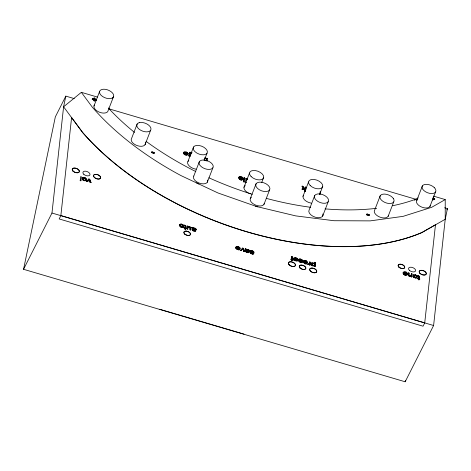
<?xml version="1.0" encoding="UTF-8"?>
<svg xmlns="http://www.w3.org/2000/svg" width="471" height="471" viewBox="0 0 471 471"><rect width="100%" height="100%" fill="white"/><g stroke="black" fill="none" stroke-linecap="round" stroke-linejoin="round"><path stroke-width="0.71" d="M433.349 196.077L445.23 199.58L445.225 219.262L433.603 325.514L405.178 381.781L23.55 269.3L55.331 116.89L65.822 96.119L74.288 98.616M86.493 179.369C87.188 181.294 82.596 181.388 82.225 178.939C82.119 176.331 86.552 177.532 86.434 179.51M183.602 225.432C184.031 227.84 183.831 224.455 182.342 224.461C181.553 223.336 179.186 225.05 179.816 224.573M417.171 276.283C417.288 278.131 417.312 275.229 416.17 275.194C415.175 274.499 413.185 274.487 413.049 275.511C411.813 276.895 417.023 279.644 417.241 276.942M86.228 180.434C85.31 181.347 82.001 179.987 82.231 178.591M183.608 226.987C183.961 228.046 178.603 227.611 179.681 224.832M183.349 227.334L180.676 226.91L179.557 225.285M311.025 263.901L311.025 264.243L311.478 263.001L312.408 262.741L314.004 263.212L314.557 263.86L314.769 262.27L315.517 262.488L315.028 266.562L314.345 266.362L314.445 265.797L312.479 265.703L311.09 264.567L312.42 265.85L314.392 265.944M183.69 152.828C183.26 155.336 188.376 156.119 187.935 153.699C188.182 151.668 182.813 151.315 184.632 152.533L186.263 152.463L186.999 153.034L187.122 153.84L183.69 152.828L187.122 153.84M183.749 152.686C183.366 154.782 186.816 155.454 187.67 154.747M235.871 247.546C247.781 250.342 228.517 245.197 238.65 249.918C240.222 250.13 240.069 248.217 240.116 248.747M235.93 247.399C235.565 249.424 238.685 249.995 239.639 249.665M238.656 177.655C242.936 185.203 244.796 173.669 238.797 177.284L241.17 177.432L242.082 178.662L238.656 177.655L242.082 178.662M238.715 177.508C238.332 179.61 241.782 180.281 242.63 179.575M293.91 258.597L293.998 259.533L295.187 260.587L297.395 260.863L298.096 259.609L297.972 260.398L297.007 261.093L295.134 260.728L293.945 259.674L293.91 258.597L297.336 259.603L294.54 258.938M303.23 261.499C307.551 269.018 309.512 257.661 303.371 261.134L305.797 261.134L306.539 261.705L306.656 262.512L303.23 261.499L306.656 262.512M303.289 261.358C302.924 263.383 306.044 263.954 306.998 263.625M403.147 272.662C406.343 280.422 410.217 269.253 403.235 272.438L405.661 272.438L406.402 273.009L406.52 273.816L403.094 272.803L406.573 273.669M23.55 269.3L51.975 213.033L63.597 106.787L65.822 96.119M60.847 215.647L71.604 117.514L82.66 132.486A226.333 126.24 21.2 0 0 421.945 232.48L435.481 224.761L424.724 322.894L423.058 326.197L59.181 218.95L60.877 215.577L424.724 322.894M80.2 180.587L80.676 176.584L81.424 176.802L80.941 180.805L80.2 180.587L80.941 180.805M92.222 99.263L93.894 99.593L92.222 99.263L92.345 98.486L93.959 98.963L92.345 98.486M93.729 100.7L94.842 100.871L93.729 100.7L93.894 99.593M93.906 99.104L94.065 98.003L95.124 98.315L94.959 99.416L96.637 99.752L94.959 99.416M94.789 101.012L94.948 99.905L96.567 100.382L96.637 99.752M151.78 152.704L151.915 151.85L154.329 152.563L154.194 153.416L151.78 152.704L151.915 151.85M188.677 155.877L189.413 155.936L188.677 155.877L188.983 153.416M189.354 156.084L189.454 155.536L190.049 156.084M191.544 153.764C189.177 154.2 189.53 152.062 191.615 152.94M189.878 152.987L189.689 153.705M184.137 228.111L184.962 228.194L184.137 228.111L184.238 227.611L185.003 227.834L184.238 227.611M185.156 226.08L184.414 225.627L184.508 225.109C187.181 224.779 185.709 230.454 185.739 228.052M185.698 228.411L186.328 228.594L185.698 228.411L185.562 229.318L184.826 229.1L184.962 228.194M184.944 227.982L185.203 225.803L184.414 225.627M185.562 229.318L185.645 228.553M185.686 228.194L185.874 225.897L184.508 225.109M186.275 228.741L186.369 228.235M187.417 226.056L187.111 228.829L187.852 229.047L187.058 228.971L187.417 226.056L188.082 226.251L187.982 226.781L189.595 226.734L191.043 227.611L189.648 226.586L188.041 226.639M187.982 226.781L188.082 226.251M187.794 229.189L188.023 227.475M190.025 229.848L190.196 227.64L189.059 226.993L188.094 227.263L189.118 226.845L190.255 227.499C188.824 228.93 191.573 230.772 190.078 229.701M190.761 230.066L191.043 227.611M191.797 227.776C192.945 227.687 191.803 228.488 191.891 227.299C192.774 228.294 197.214 228.07 195.547 230.007C191.303 228.953 193.128 231.161 195.759 230.69C195.106 231.915 192.168 230.99 192.209 229.63M192.156 229.777L192.392 227.999M192.969 229.271L193.204 228.441C197.602 227.852 193.805 231.42 193.081 228.629M192.969 229.671L193.51 230.348L195.094 230.337L195.812 230.549L195.706 230.89M205.068 157.75L206.928 158.762L207.022 158.268L207.687 158.462L207.411 161.035M243.548 181.8L244.025 177.797L244.767 178.014L244.29 182.018L243.548 181.8L244.025 177.797M246.174 182.571L245.438 182.354L245.915 178.35L246.569 178.544L246.474 179.057L247.558 178.903M245.679 249.536C244.526 248.14 247.787 250.13 248.929 250.113C250.755 252.144 246.857 250.684 246.274 251.308M245.161 249.271L245.256 248.794M245.22 249.124L245.738 249.395L245.721 251.802L248.005 252.727L248.806 252.656L249.177 252.038L248.458 251.826L248.282 252.162C245.226 252.132 246.616 250.495 248.906 251.496C250.784 250.478 247.646 248.9 246.48 249.524M245.75 249.495C243.342 252.126 250.248 253.398 248.405 251.973M246.569 249.936L246.386 250.266L246.569 249.936C249.318 249.194 249.029 252.191 246.333 250.76L246.445 250.119M292.609 259.792L293.233 259.974L292.609 259.792L292.467 260.699L291.732 260.481L291.814 259.721L291.049 259.492C290.907 258.32 292.862 259.886 291.084 259.132M291.855 259.362L292.055 257.331L291.319 257.007C293.298 254.417 293.139 262.07 292.644 259.433M291.049 259.492L291.143 258.991M291.319 257.007L291.414 256.489M291.732 260.481L291.873 259.574L291.102 259.35M291.908 259.215L292.108 257.184L291.372 256.866M292.467 260.699L292.55 259.933M292.591 259.574L292.779 257.278L291.361 256.636M293.18 260.122L293.274 259.615M305.567 191.297L304.831 191.079L305.137 188.677L302.029 189.136L302.983 189.413L305.078 188.818M304.372 188.512L303.018 186.404L302.105 186.133L302.965 186.545L304.372 188.512L305.137 188.3L305.308 187.081L306.05 187.293L305.767 189.866M304.831 191.079L305.137 188.677M305.137 188.3L305.308 187.081M307.722 264.472C309.3 264.137 309.741 264.743 307.722 264.472L307.828 263.872L309.141 263.937M309.365 263.519L309.577 261.929L310.324 262.153L309.965 265.067L309.282 264.867L309.335 264.366M309.577 261.929L309.217 263.948M309.282 264.867L309.388 264.219M309.965 265.067L310.324 262.153M319.891 194.399L320.198 191.626M314.61 263.713L314.769 262.27M314.345 266.362L314.445 265.797M315.028 266.562L315.517 262.488M366.815 214.847L366.95 213.993L369.364 214.705L369.229 215.559L366.815 214.847L369.229 215.559M408.451 272.945C406.915 275.023 409.187 277.231 411.159 276.283C409.817 276.783 406.738 275.323 408.451 272.945L409.187 273.162L409.134 275.7L410.341 276.141L411.112 275.7L409.876 275.906L408.975 275.082M411.183 275.488L411.407 273.816L412.154 274.034L411.795 276.954L411.106 276.748L411.218 276.141M411.407 273.816L410.93 275.971M419.119 278.95L419.749 279.138L419.119 278.95L418.984 279.856L418.248 279.639L418.33 278.879L417.565 278.649C417.424 277.478 419.378 279.05 417.6 278.29M418.425 278.373L418.631 276.477L417.836 276.165C419.814 273.574 419.655 281.228 419.161 278.591M417.565 278.649L417.659 278.149M417.836 276.165L417.93 275.653M418.372 278.52L418.625 276.347L417.889 276.024M418.248 279.639L418.383 278.732L417.618 278.508M418.984 279.856L419.066 279.097M419.108 278.738L419.296 276.436L417.877 275.794M419.696 279.279L419.791 278.779M432.984 199.127L432.878 200.093L433.037 198.986L434.656 199.463L433.037 198.986M433.055 198.497L433.155 197.537M434.598 199.604L434.727 198.833L433.108 198.356M434.656 199.463L434.727 198.833M405.178 381.781L405.478 380.338M444.63 207.764L447.45 208.594L445.225 219.262L421.916 232.556A226.333 126.24 21.2 0 1 82.631 132.557L63.597 106.787L81.353 92.334L97.426 97.073M183.69 226.869L183.82 226.404M188.93 153.564L189.772 152.245L191.968 152.692M253.692 253.775L253.751 253.145C250.454 252.226 250.713 249.512 253.204 252.226C255.635 252.385 251.078 249.365 250.272 251.09L250.325 251.426C252.662 252.014 253.781 254.799 251.067 252.809C248.717 252.003 252.85 255.482 253.745 253.633L253.475 252.998L251.137 251.755L251.149 251.167M301.87 260.51L302.565 260.881L301.811 260.657L301.305 259.827L299.662 259.751L302.135 261.287L302.406 261.888C301.852 263.289 298.785 262.294 298.944 260.863L300.198 261.664L301.546 261.835M251.125 252.662C253.792 254.534 252.321 252.338 250.266 251.573L250.331 250.949C251.549 250.531 253.734 250.984 253.957 252.444M301.575 261.823L299.085 260.286L298.938 259.38M196.06 229.713C196.542 228.229 194.187 227.758 193.122 228.035M189.772 154.111C189.513 153.858 190.16 157.196 189.636 154.535M85.716 179.48C82.125 183.625 82.796 173.781 85.663 179.622M180.523 224.961C181.765 231.208 184.915 222.659 180.593 224.961M314.304 265.344C314.769 265.456 314.128 262.429 312.308 263.336C311.278 263.76 314.981 263.006 314.44 264.932M246.445 180.069L246.769 179.369L247.634 179.18M413.75 276.059C417.459 271.985 416.547 281.782 413.803 275.912M311.99 263.595C311.09 264.879 313.297 266.403 314.228 265.35M187.964 227.617L188.153 227.116M94.065 98.003L95.124 98.315M94.948 99.905L96.508 100.523M93.97 106.028L99.552 91.598M113.67 96.29L108.083 110.72A7.459 4.162 21.2 0 1 106.693 112.457L105.386 112.928A7.459 4.162 21.2 0 1 96.72 110.75A7.459 4.162 21.2 0 1 94.441 105.045M82.354 178.132L82.49 177.879M82.437 178.02L82.696 177.679M82.643 177.82L82.967 177.538M82.908 177.679L83.29 177.455M83.326 178.12L84.739 178.256L85.681 179.004M83.037 179.304L83.055 178.68M83.237 177.602L83.667 177.437M83.126 179.528L83.096 179.163M83.261 179.728L83.184 179.38M83.608 177.585L84.085 177.49M83.444 179.916L83.32 179.586M83.661 180.075L83.497 179.769M84.026 177.632L84.55 177.602M86.423 179.045L85.016 177.761M84.215 180.311L85.392 180.199M89.119 179.775L87.559 181.635L86.729 181.388L88.872 178.998L89.678 179.239L91.009 182.489L90.12 182.389L89.178 179.628L90.12 182.389M87.559 181.635L89.178 179.628M86.729 181.388L88.872 178.998M90.95 182.636L89.678 179.239M137.155 124.032L131.568 138.468A7.459 4.162 21.2 0 0 134.353 144.203A7.459 4.162 21.2 0 0 142.996 146.057L144.22 145.51A7.459 4.162 21.2 0 0 145.286 142.507M145.044 144.697L150.632 130.267M154.329 152.563L151.862 151.992M154.194 153.416L151.839 152.563M187.152 153.34L185.862 152.486L183.831 152.463L184.008 152.127M183.831 152.463L184.173 151.98M184.438 153.452C190.467 155.224 184.938 152.769 184.497 153.799L186.175 154.747L187.099 154.046M184.497 153.799L184.508 153.281M184.75 154.141L184.555 153.652M185.986 151.939L187.429 152.934L187.935 154.035M185.15 154.441L184.809 153.999M185.651 154.653L186.969 154.364L186.787 154.618M189.277 152.551L189.772 152.245M189.76 153.416L191.603 153.617M190.154 152.215L191.909 152.834M189.825 153.134L190.119 152.734M189.454 155.536L189.99 156.225M190.06 153.852L191.014 153.84L189.842 154.105M190.478 152.804L190.826 152.698M190.767 152.84L191.167 152.781M187.958 161.423L193.546 146.993M190.202 155.919L190.054 155.618M193.787 176.054L199.368 161.624L200.175 160.805A7.459 4.162 21.2 0 1 209.218 161.565A7.459 4.162 21.2 0 1 212.892 167.794L207.305 182.224L206.498 183.042A7.459 4.162 21.2 0 1 197.461 182.283A7.459 4.162 21.2 0 1 193.787 176.054L193.822 176.019M204.29 159.504L205.044 160.34L204.196 159.286M204.555 158.303C206.728 157.008 206.869 160.876 206.481 160.317M204.773 158.232L205.068 158.068M204.226 160.44L207.022 153.228A7.459 4.162 21.2 0 0 198.892 145.48A7.459 4.162 21.2 0 0 194.935 151.621A7.459 4.162 21.2 0 0 207.022 153.228M205.015 158.209L205.338 158.085M205.509 157.856L206.928 158.762M179.763 224.72L180.022 224.373M205.279 158.232L205.627 158.156M179.963 224.52L180.293 224.231M206.745 159.751L205.904 158.256M180.234 224.379L180.617 224.155M205.332 160.446L206.363 160.287M180.564 224.296L180.994 224.137M180.364 226.003L180.381 225.374M180.829 224.708L182.542 225.238L182.989 226.321M180.452 226.221L180.422 225.856M180.935 224.278L181.412 224.184M180.587 226.427L180.511 226.08M180.77 226.61L180.646 226.28M181.353 224.326L181.877 224.296M206.333 160.899L206.634 160.788M180.988 226.769L180.823 226.469M183.384 225.15L182.342 224.461M181.541 227.004L182.848 226.745M184.826 229.1L185.615 229.177M191.891 227.299L192.71 227.517M192.927 227.652L193.063 228.176M192.162 229.96L193.893 230.908L195.659 230.908M192.898 229.93L193.157 229.512L196.013 229.718M193.145 228.582L193.516 228.329M193.463 228.47L193.981 228.311M193.922 228.459L194.541 228.429M194.441 229.512L195.412 229.141M195.265 229.459L194.923 228.57M194.917 230.666L195.094 230.337M195.954 229.866L196.183 229.359M195.6 231.049L195.812 230.549M238.797 177.284L241.223 177.29L242.141 178.521M239.133 176.808L241.758 177.267L242.901 178.856M239.468 178.103C245.674 181.023 239.115 176.601 239.462 178.621L241.14 179.569L242.065 178.868M239.462 178.621L241.747 179.445M244.767 178.014L243.966 177.938M244.29 182.018L243.601 181.653M245.915 178.35L246.569 178.544M246.474 179.057L247.616 178.756M245.438 182.354L246.227 182.43M243.949 187.393L249.53 172.963M250.495 198.173L256.083 183.743M236.012 247.175L236.189 246.845L236.012 247.175L236.76 247.393L238.385 247.322L239.297 248.553M236.813 246.516C235.577 246.727 240.587 246.233 240.063 248.558M261.664 182.666L263.695 177.414M236.76 247.393C237.408 246.41 239.409 247.257 239.356 248.411M236.689 247.993C242.506 250.543 237.143 247.057 236.736 248.364C236.966 249.577 239.768 249.159 238.844 249.265M236.736 248.364L237.331 249.159L238.638 249.306M237.778 246.557L239.892 247.793M240.387 250.454L241.217 250.702L240.387 250.454L242.53 248.064L243.336 248.299L244.667 251.555L243.778 251.455L242.836 248.694L243.778 251.455M242.53 248.064L243.277 248.447L244.608 251.702M245.197 248.935L245.768 248.894M246.427 249.671L246.074 249.006M263.978 204.402L269.565 189.972A7.459 4.162 21.2 0 0 261.429 182.224A7.459 4.162 21.2 0 0 257.478 188.371A7.459 4.162 21.2 0 0 269.565 189.972M246.333 250.76L248.688 250.808M246.262 251.426L246.386 251.055M246.51 250.077L246.881 249.818M246.309 251.62L246.315 251.279M246.498 251.808L246.368 251.479M246.828 249.966L247.346 249.807M246.816 251.985L246.557 251.667M247.287 249.954L247.905 249.924M247.257 252.144L248.335 252.02M248.717 250.784L248.288 250.066M249.318 251.361L249.548 250.855M248.965 252.544L249.177 252.038M250.219 251.273L250.448 250.808M250.284 252.774L250.337 252.432M250.348 252.968L250.342 252.633M250.466 253.157L250.407 252.821M250.996 251.467L251.384 251.09M250.649 253.333L250.525 253.009M250.878 253.498L250.702 253.186M251.331 251.237L251.738 251.108M251.155 253.657L250.931 253.357M251.685 251.249L252.185 251.208M253.204 252.226L252.697 251.396M252.597 254.081L253.639 253.769M253.581 253.91L253.798 253.457M302.029 189.136L303.807 188.506L302.105 186.133M306.05 187.293L305.255 187.222M302.988 196.325L308.576 181.894M314.74 195.477L309.159 209.907A7.459 4.162 21.2 0 0 315.417 217.261A7.459 4.162 21.2 0 0 322.87 213.958M293.998 258.367C294.275 257.643 293.81 258.832 294.74 258.591L296.365 258.52L297.283 259.751M294.54 257.778C294.257 257.702 298.396 257.661 298.043 259.751M294.793 257.714L296.954 258.349L298.025 259.291M294.74 258.591C295.388 257.602 297.395 258.455 297.336 259.603M319.697 194.205L322.741 186.333M294.599 259.362L297.266 259.951L294.611 259.333L295.812 260.557L296.771 260.604L297.266 259.951M294.658 259.704L294.669 259.185M294.917 260.051L294.716 259.562M295.317 260.351L294.97 259.91M295.812 260.557L297.077 260.416M298.826 259.704C299.503 258.308 302.729 259.333 302.565 260.881M298.873 260.004L298.885 259.562M299.179 259.28L299.474 259.074M298.944 260.863C301.405 263.142 302.871 261.493 298.932 259.857M298.891 261.205C299.162 261.705 302.117 263.336 302.3 261.717L299.744 260.186L299.75 259.598M299.421 259.221L299.774 259.056M299.603 259.898L299.992 259.527M299.715 259.197L300.109 259.079M299.933 259.668L300.345 259.539M300.051 259.221L300.486 259.144M300.292 259.68L300.792 259.639M300.433 259.285L300.91 259.25M300.857 259.397L301.334 259.391M301.811 260.657L301.305 259.827M302.618 260.504L301.699 259.545M302.188 262.341L302.406 261.888M303.371 261.134L304.113 261.352M303.707 260.651L305.926 260.916L307.475 262.371M303.978 262.123L306.639 262.718L303.989 262.094M304.39 261.022L305.744 261.281L306.692 262.011M304.042 261.953C303.766 263.171 306.315 264.154 306.639 262.718M304.29 262.812L304.089 262.323M322.629 216.148L328.21 201.718A7.459 4.162 21.2 0 0 320.097 193.97A7.459 4.162 21.2 0 0 316.123 200.104A7.459 4.162 21.2 0 0 328.21 201.718M304.69 263.112L304.348 262.671M305.19 263.324L306.456 263.183M308.481 264.019L309.276 263.807L309.088 264.078M311.478 263.001L314.328 263.442M311.837 264.614L311.855 263.995M311.932 264.832L311.896 264.466M312.079 265.043L311.99 264.69M312.261 265.232L312.132 264.896M312.485 265.391L312.32 265.085M313.027 265.626L313.998 265.609M366.95 213.993L369.364 214.705M380.244 195.677L374.657 210.113A7.459 4.162 21.2 0 0 375.016 213.534L376.046 214.741A7.459 4.162 21.2 0 0 383.682 217.938A7.459 4.162 21.2 0 0 388.493 215.324M388.133 216.342L393.721 201.912M414.71 200.134L414.975 199.474L418.213 197.938M414.827 200.093L415.081 199.445M416.806 200.34L422.393 185.91M403.235 272.438L403.977 272.656M403.406 272.103C404.353 271.373 407.515 272.662 407.338 274.01M403.182 273.745L403.141 273.192M403.441 274.134L403.235 273.598M404.253 272.326L405.902 272.738L406.52 273.816M403.835 273.427L406.502 274.022L403.853 273.398M403.906 273.257C403.629 274.475 406.179 275.458 406.502 274.022M429.964 206.428L435.545 191.991M403.847 274.493L403.494 273.987M404.153 274.116L403.953 273.627M404.371 274.799L403.9 274.346M404.554 274.416L404.206 273.975M405.048 274.628L406.314 274.481M404.983 275.029L406.856 274.929M409.187 273.162L408.392 273.086M411.106 276.748L411.795 276.954M412.154 274.034L411.348 273.957M412.973 276.177C413.12 277.36 416.134 278.508 416.976 277.666M413.444 274.917L413.715 274.776M414.074 275.358L415.746 275.623L416.411 276.86M413.874 276.76L413.844 276.4M414.009 276.966L413.932 276.618M414.192 277.148L414.068 276.824M414.409 277.307L414.245 277.007M415.298 274.834L417.023 275.977M414.963 277.549L416.14 277.437M239.097 249.224L239.28 248.759M446.796 209.895L447.45 208.594M248.629 250.949L248.77 250.637M252.88 253.545L253.021 253.251M301.487 261.976L301.628 261.682M193.028 228.771L193.204 228.441M248.282 252.162L248.458 251.826M241.217 250.702L242.836 248.694M212.892 167.794L212.085 168.612A7.459 4.162 21.2 0 1 203.048 167.853A7.459 4.162 21.2 0 1 199.368 161.624M414.975 199.474L414.963 199.486A212.386 118.462 21.2 0 1 392.449 205.762M445.23 199.58L431.689 207.299L403.105 216.354L370.182 220.881L333.998 220.722L295.741 215.895L256.66 206.551L218.044 192.998L181.152 175.677A226.333 126.24 21.2 0 1 92.41 107.3L81.353 92.334M302.088 188.989L303.807 188.506M304.425 188.371L305.19 188.159M206.039 160.805L206.386 160.758M193.028 229.124L194.494 229.371M257.79 206.822L255.547 206.163M252.656 253.934L251.214 253.51M205.12 157.608L205.562 157.708M433.591 198.656L434.668 198.974M108.854 108.801L416.411 199.445M319.267 194.052L319.95 194.252M304.89 190.938L305.626 191.155M88.813 179.145L89.62 179.38M86.782 181.247L87.618 181.494M90.173 182.248L91.009 182.489M418.301 279.497L419.037 279.715M314.716 262.412L315.458 262.635M187.358 226.198L188.029 226.398M294.051 258.226L294.793 258.444M309.335 264.72L310.018 264.926M314.404 266.215L315.087 266.415M291.785 260.339L292.52 260.557M236.071 247.028L236.813 247.251M253.263 252.079L254.016 252.303M250.278 252.574L251.067 252.809M243.831 251.314L244.667 251.555M51.975 213.033L433.603 325.514M159.704 309.27L244.019 334.122M84.492 177.744L84.963 177.908M181.818 224.437L182.289 224.602M246.875 251.844L247.31 251.997M414.721 277.295L415.016 277.401M83.973 180.057L84.268 180.163M181.3 226.757L181.594 226.863M191.114 152.928L191.556 153.087M300.733 259.78L301.252 259.968M252.126 251.349L252.644 251.538M194.488 228.576L194.87 228.718M247.852 250.066L248.235 250.213M404.43 274.652L405.042 274.881M245.709 249.035L246.015 249.153M185.209 154.3L185.709 154.506M404.607 274.275L405.107 274.481M304.749 262.971L305.243 263.177M295.37 260.21L295.87 260.416M301.281 259.539L301.64 259.692M198.886 184.002L196.572 182.919M204.061 160.111L204.39 160.334M108.401 107.9L109.649 109.425A212.386 118.462 21.2 0 0 134.553 132.451M302.052 186.28L303.754 188.653M246.633 180.617L246.504 179.922M311.078 264.096L311.09 264.567M264.337 203.378A7.459 4.162 21.2 0 1 254.958 204.838A7.459 4.162 21.2 0 1 251.314 197.361M376.706 208.294A212.386 118.462 21.2 0 1 325.061 208.865M310.701 207.299A212.386 118.462 21.2 0 1 266.292 198.356M252.303 194.293A212.386 118.462 21.2 0 1 208.877 177.779M195.806 171.562A212.386 118.462 21.2 0 1 146.075 141.353M430.317 205.427A7.283 4.062 21.2 0 1 425.619 207.982A7.283 4.062 21.2 0 1 418.166 204.861L417.153 203.678A7.283 4.062 21.2 0 1 417.606 199.545M207.511 180.022A7.459 4.162 21.2 0 1 207.305 182.224M250.337 193.781A7.459 4.162 21.2 0 1 248.529 193.063M247.958 192.769A7.459 4.162 21.2 0 1 245.238 185.609M311.254 203.148A7.459 4.162 21.2 0 1 303.406 195.324M196.089 169.171A7.459 4.162 21.2 0 1 188.783 165.456A7.459 4.162 21.2 0 1 188.783 160.611M139.198 122.678L137.974 123.225A7.459 4.162 21.2 0 0 139.198 129.237A7.459 4.162 21.2 0 0 148.583 131.621L149.807 131.079A7.459 4.162 21.2 0 0 148.583 125.068A7.459 4.162 21.2 0 0 139.198 122.678M112.275 98.021L110.968 98.498A7.459 4.162 21.2 0 1 100.988 95.183A7.459 4.162 21.2 0 1 102.254 89.384L103.856 89.219A7.459 4.162 21.2 0 1 112.233 92.705A7.459 4.162 21.2 0 1 112.275 98.021M434.191 187.476L432.825 186.392A7.283 4.062 21.2 0 0 424.389 184.585A7.283 4.062 21.2 0 0 422.74 189.248L423.747 190.425A7.283 4.062 21.2 0 0 433.55 193.316A7.283 4.062 21.2 0 0 434.191 187.476M393.362 198.491L392.331 197.284A7.459 4.162 21.2 0 0 383.023 194.164A7.459 4.162 21.2 0 0 380.597 199.103L381.634 200.31A7.459 4.162 21.2 0 0 390.936 203.431A7.459 4.162 21.2 0 0 393.362 198.491M94.406 177.49A3.727 2.078 21.2 0 0 100.453 178.291A3.727 2.078 21.2 0 0 96.384 174.417A3.727 2.078 21.2 0 0 94.406 177.49M184.697 234.022A3.456 1.925 21.2 0 0 190.29 234.764A3.456 1.925 21.2 0 0 186.528 231.179A3.456 1.925 21.2 0 0 184.697 234.022M289.153 264.879A3.727 2.078 21.2 0 0 295.229 265.797A3.727 2.078 21.2 0 0 291.308 261.888A3.727 2.078 21.2 0 0 289.153 264.879M420.055 273.468A3.727 2.078 21.2 0 0 426.102 274.269A3.727 2.078 21.2 0 0 422.034 270.395A3.727 2.078 21.2 0 0 420.055 273.468M420.085 273.392A3.727 2.078 21.2 0 0 426.131 274.199A3.727 2.078 21.2 0 0 422.063 270.325A3.727 2.078 21.2 0 0 420.085 273.392M184.726 233.952A3.456 1.925 21.2 0 0 190.319 234.693A3.456 1.925 21.2 0 0 186.557 231.108A3.456 1.925 21.2 0 0 184.726 233.952M409.405 270.33A3.727 2.078 21.2 0 0 415.451 271.131A3.727 2.078 21.2 0 0 411.389 267.257A3.727 2.078 21.2 0 0 409.405 270.33M300.074 268.028A3.456 1.925 21.2 0 0 305.667 268.77A3.456 1.925 21.2 0 0 301.905 265.185A3.456 1.925 21.2 0 0 300.074 268.028M398.955 267.134A3.456 1.925 21.2 0 0 404.554 267.875A3.456 1.925 21.2 0 0 400.786 264.29A3.456 1.925 21.2 0 0 398.955 267.134M398.984 267.063A3.456 1.925 21.2 0 0 404.577 267.805A3.456 1.925 21.2 0 0 400.815 264.213A3.456 1.925 21.2 0 0 398.984 267.063M251.12 176.554A7.459 4.162 21.2 0 0 263.277 178.415A7.459 4.162 21.2 0 0 255.447 170.59A7.459 4.162 21.2 0 0 251.12 176.554M310.66 271.349A3.727 2.078 21.2 0 0 316.624 271.92A3.727 2.078 21.2 0 0 312.308 268.129A3.727 2.078 21.2 0 0 310.66 271.349M310.689 271.272A3.727 2.078 21.2 0 0 316.653 271.849A3.727 2.078 21.2 0 0 312.338 268.058A3.727 2.078 21.2 0 0 310.689 271.272M289.182 264.802A3.727 2.078 21.2 0 0 295.258 265.726A3.727 2.078 21.2 0 0 291.337 261.817A3.727 2.078 21.2 0 0 289.182 264.802M83.785 174.276A3.727 2.078 21.2 0 0 89.831 175.077A3.727 2.078 21.2 0 0 85.763 171.209A3.727 2.078 21.2 0 0 83.785 174.276M310.171 185.492A7.459 4.162 21.2 0 0 322.323 187.334A7.459 4.162 21.2 0 0 314.481 179.516A7.459 4.162 21.2 0 0 310.171 185.492M300.098 267.958A3.456 1.925 21.2 0 0 305.697 268.7A3.456 1.925 21.2 0 0 301.935 265.108A3.456 1.925 21.2 0 0 300.098 267.958M94.436 177.414A3.727 2.078 21.2 0 0 100.482 178.221A3.727 2.078 21.2 0 0 96.414 174.347A3.727 2.078 21.2 0 0 94.436 177.414M73.135 171.138A3.727 2.078 21.2 0 0 79.181 171.939A3.727 2.078 21.2 0 0 75.113 168.065A3.727 2.078 21.2 0 0 73.135 171.138M73.111 171.209A3.727 2.078 21.2 0 0 79.152 172.015A3.727 2.078 21.2 0 0 75.089 168.141A3.727 2.078 21.2 0 0 73.111 171.209"/></g></svg>
